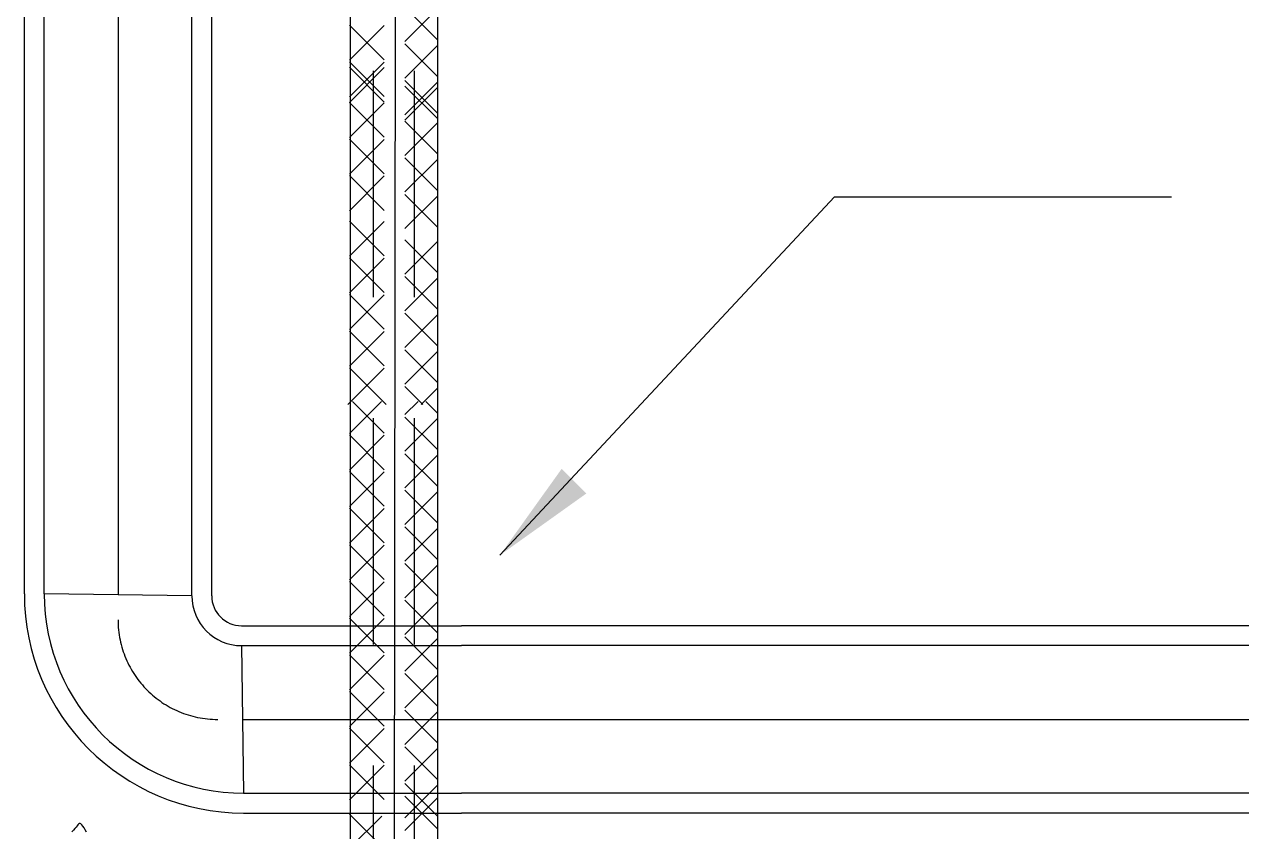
# Model space of a CAD drawing. Header units: millimetres. Extents: x 0 to 42050, y 0 to 29700.
# Drawn here: x 27865 to 28671, y 12776 to 13310 of the extents above; entities that cross this region are included whole.
import ezdxf

# ---------------------------------------------------------------- set-up
doc = ezdxf.new("R2010")
doc.units = ezdxf.units.MM
doc.header["$LTSCALE"] = 50
doc.linetypes.add('CENTER', pattern=[50.8, 31.75, -6.35, 6.35, -6.35])
doc.linetypes.add('HID', pattern=[2.3, 1.5, -0.8])
for name, color, linetype in [('BL', 7, 'Continuous'), ('DIM', 7, 'Continuous'), ('DRAW3', 40, 'Continuous'), ('GONG', 6, 'Continuous'), ('PIPE', 3, 'Continuous')]:
    doc.layers.add(name, color=color, linetype=linetype)

msp = doc.modelspace()

# ---------------------------------------------------------------- linework, layer by layer
at = {"color": 0}
for p, q in [((28138.68, 13300.41, 0), (28117.29, 13321.81, 0)), ((28117.29, 13299.15, 0), (28138.68, 13320.54, 0)), ((28103.62, 13235.79, 0), (28080.6, 13258.81, 0)), ((28080.6, 13235.57, 0), (28103.62, 13258.59, 0)), ((28138.68, 13224.99, 0), (28117.29, 13246.39, 0)), ((28117.29, 13223.73, 0), (28138.68, 13245.12, 0)), ((28103.62, 13211.52, 0), (28080.6, 13234.54, 0)), ((28080.6, 13211.3, 0), (28103.62, 13234.32, 0)), ((28138.68, 13200.73, 0), (28117.29, 13222.12, 0)), ((28117.29, 13199.46, 0), (28138.68, 13220.85, 0)), ((28103.62, 13187.25, 0), (28080.6, 13210.27, 0)), ((28080.6, 13187.03, 0), (28103.62, 13210.05, 0)), ((28138.68, 13176.46, 0), (28117.29, 13197.85, 0)), ((28117.29, 13175.19, 0), (28138.68, 13196.58, 0)), ((28080.6, 13039.62, 0), (28101.74, 13060.76, 0)), ((28103.62, 13039.84, 0), (28082.69, 13060.76, 0)), ((28117.29, 13052.04, 0), (28126.01, 13060.76, 0)), ((28138.68, 13053.31, 0), (28131.23, 13060.76, 0)), ((28138.68, 13029.04, 0), (28117.29, 13050.43, 0)), ((28117.29, 13027.77, 0), (28138.68, 13049.16, 0)), ((28103.62, 13015.57, 0), (28080.6, 13038.59, 0)), ((28080.6, 13015.35, 0), (28103.62, 13038.37, 0)), ((28138.68, 13004.77, 0), (28117.29, 13026.16, 0)), ((28117.29, 13003.51, 0), (28138.68, 13024.9, 0)), ((28103.62, 12991.3, 0), (28080.6, 13014.32, 0)), ((28080.6, 12991.08, 0), (28103.62, 13014.1, 0)), ((28138.68, 12980.5, 0), (28117.29, 13001.89, 0)), ((28117.29, 12979.24, 0), (28138.68, 13000.63, 0)), ((28103.62, 12967.03, 0), (28080.6, 12990.05, 0)), ((28080.6, 12966.81, 0), (28103.62, 12989.83, 0)), ((28138.68, 12956.23, 0), (28117.29, 12977.62, 0)), ((28117.29, 12954.97, 0), (28138.68, 12976.36, 0))]:
    msp.add_line(p, q, dxfattribs=at)
for p, q in [((28103.62, 13286.94, 0), (28080.6, 13309.96, 0)), ((28080.6, 13286.72, 0), (28103.62, 13309.74, 0)), ((28138.68, 13276.15, 0), (28117.29, 13297.54, 0)), ((28117.29, 13274.88, 0), (28138.68, 13296.27, 0)), ((28103.62, 13262.67, 0), (28080.6, 13285.69, 0)), ((28080.6, 13262.45, 0), (28103.62, 13285.47, 0)), ((28103.62, 13259.03, 0), (28080.6, 13282.05, 0)), ((28080.6, 13258.81, 0), (28103.62, 13281.83, 0)), ((28138.68, 13251.88, 0), (28117.29, 13273.27, 0)), ((28117.29, 13250.61, 0), (28138.68, 13272, 0)), ((28138.68, 13248.24, 0), (28117.29, 13269.63, 0)), ((28117.29, 13246.97, 0), (28138.68, 13268.36, 0)), ((28103.62, 13157.08, 0), (28080.6, 13180.1, 0)), ((28080.6, 13156.86, 0), (28103.62, 13179.88, 0)), ((28138.68, 13146.29, 0), (28117.29, 13167.68, 0)), ((28117.29, 13145.02, 0), (28138.68, 13166.41, 0)), ((28103.62, 13132.81, 0), (28080.6, 13155.84, 0)), ((28080.6, 13132.59, 0), (28103.62, 13155.61, 0)), ((28138.68, 13122.02, 0), (28117.29, 13143.41, 0)), ((28117.29, 13120.75, 0), (28138.68, 13142.14, 0)), ((28103.62, 13108.55, 0), (28080.6, 13131.57, 0)), ((28080.6, 13108.32, 0), (28103.62, 13131.34, 0)), ((28138.68, 13097.75, 0), (28117.29, 13119.14, 0)), ((28117.29, 13096.48, 0), (28138.68, 13117.87, 0)), ((28103.62, 13084.28, 0), (28080.6, 13107.3, 0)), ((28080.6, 13084.05, 0), (28103.62, 13107.07, 0)), ((28138.68, 13073.48, 0), (28117.29, 13094.87, 0)), ((28117.29, 13072.21, 0), (28138.68, 13093.6, 0)), ((28079.61, 13058.8, 0), (28103.62, 13082.8, 0)), ((28104.82, 13058.8, 0), (28080.6, 13083.03, 0)), ((28129.09, 13058.8, 0), (28117.29, 13070.6, 0)), ((28128.15, 13058.8, 0), (28138.68, 13069.33, 0)), ((28103.62, 12942.76, 0), (28080.6, 12965.78, 0)), ((28080.6, 12942.54, 0), (28103.62, 12965.56, 0)), ((28138.68, 12931.97, 0), (28117.29, 12953.36, 0)), ((28117.29, 12930.7, 0), (28138.68, 12952.09, 0)), ((28103.62, 12918.49, 0), (28080.6, 12941.51, 0)), ((28080.6, 12918.27, 0), (28103.62, 12941.29, 0)), ((28138.68, 12907.7, 0), (28117.29, 12929.09, 0)), ((28117.29, 12906.43, 0), (28138.68, 12927.82, 0)), ((28103.62, 12894.22, 0), (28080.6, 12917.24, 0)), ((28080.6, 12894, 0), (28103.62, 12917.02, 0)), ((28138.68, 12883.43, 0), (28117.29, 12904.82, 0)), ((28117.29, 12882.16, 0), (28138.68, 12903.55, 0)), ((28103.62, 12869.95, 0), (28080.6, 12892.97, 0)), ((28080.6, 12869.73, 0), (28103.62, 12892.75, 0)), ((28138.68, 12859.16, 0), (28117.29, 12880.55, 0)), ((28117.29, 12857.89, 0), (28138.68, 12879.28, 0)), ((28103.62, 12845.68, 0), (28080.6, 12868.7, 0)), ((28080.6, 12845.46, 0), (28103.62, 12868.48, 0)), ((28138.68, 12834.89, 0), (28117.29, 12856.28, 0)), ((28117.29, 12833.62, 0), (28138.68, 12855.01, 0)), ((28103.62, 12821.41, 0), (28080.6, 12844.43, 0)), ((28080.6, 12821.19, 0), (28103.62, 12844.21, 0)), ((28138.68, 12810.62, 0), (28117.29, 12832.01, 0)), ((28117.29, 12809.35, 0), (28138.68, 12830.74, 0)), ((28103.62, 12797.14, 0), (28080.6, 12820.16, 0)), ((28080.6, 12796.92, 0), (28103.62, 12819.94, 0)), ((28138.68, 12786.35, 0), (28117.29, 12807.74, 0)), ((28117.29, 12785.08, 0), (28138.68, 12806.47, 0)), ((28138.68, 12777.93, 0), (28117.29, 12799.32, 0)), ((28117.29, 12776.66, 0), (28138.68, 12798.05, 0)), ((28101.99, 12766.08, 0), (28080.6, 12787.47, 0)), ((28080.6, 12764.81, 0), (28101.99, 12786.2, 0))]:
    msp.add_line(p, q)
at = {"layer": 'BL', "color": 7}
for p, q in [((28080.99, 13549.53, 0), (28080.99, 13039.55, 0)), ((28139.08, 13040.13, 0), (28139.08, 13351.53, 0)), ((28080.99, 13040.13, 0), (28080.99, 12669.74, 0)), ((28139.08, 12669.74, 0), (28139.08, 13040.13, 0))]:
    msp.add_line(p, q, dxfattribs=at)
at = {"layer": 'DIM', "linetype": 'CENTER'}
for p, q in [((27927.32, 14359.92), (27927.32, 13283.48)), ((27927.32, 13283.48), (27927.32, 13255.2)), ((27927.32, 13255.2), (27927.32, 12932.7)), ((28009.82, 12850.2), (29372.49, 12850.2))]:
    msp.add_line(p, q, dxfattribs=at)
msp.add_arc((27993.32, 12916.2), 66, 180, 270, dxfattribs=at)
at = {"layer": 'DIM', "linetype": 'ByBlock'}
msp.add_solid([(28221.1, 13016.13), (28237.43, 12999.79), (28180.26, 12958.96)], dxfattribs=at)
at = {"layer": 'DRAW3'}
msp.add_lwpolyline([(27906.38, 12775.6), (27905.64, 12777.11), (27904.85, 12778.46), (27904.06, 12779.58), (27903.33, 12780.43), (27902.71, 12780.96), (27902.18, 12781.2), (27901.7, 12781.16), (27901.24, 12780.87), (27900.75, 12780.38), (27900.2, 12779.7), (27899.55, 12778.87), (27898.78, 12777.91), (27897.85, 12776.86), (27896.82, 12775.72)], dxfattribs=at)
at = {"layer": 'GONG', "color": 3, "linetype": 'HID', "ltscale": 2}
for p, q in [((28096.52, 12669.74, 0), (28096.52, 14099.12, 0)), ((28123.55, 12669.74, 0), (28123.61, 14099.13, 0))]:
    msp.add_line(p, q, dxfattribs=at)
at = {"layer": 'PIPE'}
for p, q in [((27976.16, 13283.48), (27976.16, 14359.26)), ((27878.47, 13283.48), (27878.47, 14037.38)), ((27865.27, 13283.48), (27865.27, 13696.33)), ((27989.36, 13283.48), (27989.36, 13696.33)), ((27865.27, 13255.2), (27865.27, 13283.48)), ((27878.47, 13255.2), (27878.47, 13283.48)), ((27976.16, 13255.2), (27976.16, 13283.48)), ((27989.36, 13255.2), (27989.36, 13283.48)), ((27865.27, 12933.36), (27865.27, 13255.2)), ((27878.47, 12933.36), (27878.47, 13255.2)), ((27976.16, 12932.04), (27976.16, 13255.2)), ((27989.36, 12932.04), (27989.36, 13255.2)), ((27976.16, 12932.04), (27878.47, 12933.36)), ((28009.16, 12912.24), (28154.7, 12912.24)), ((29372.49, 12912.24), (28154.7, 12912.24)), ((28009.16, 12899.04), (28154.7, 12899.04)), ((28009.16, 12899.04), (28010.47, 12801.36)), ((29390.22, 12899.04), (28154.7, 12899.04)), ((28010.47, 12801.36), (28154.7, 12801.36)), ((29354.9, 12801.36), (28154.7, 12801.36)), ((28010.47, 12788.16), (28154.7, 12788.16)), ((29372.49, 12788.16), (28154.7, 12788.16))]:
    msp.add_line(p, q, dxfattribs=at)
at = {"layer": 'PIPE', "color": 5, "linetype": 'Continuous'}
msp.add_line((28111.62, 14099.02, 0), (28110.05, 12728.73, 0), dxfattribs=at)
at = {"layer": 'PIPE', "color": 1}
for p, q in [((28180.26, 12958.96), (28401.79, 13196.21)), ((28401.79, 13196.21), (28624.9, 13196.21))]:
    msp.add_line(p, q, dxfattribs=at)
at = {"layer": 'PIPE'}
for centre, radius in [((28010.47, 12933.36), 145.2), ((28010.47, 12933.36), 132), ((28009.16, 12932.04), 33), ((28009.16, 12932.04), 19.8)]:
    msp.add_arc(centre, radius, 180, 270, dxfattribs=at)

doc.saveas('drawing.dxf')
